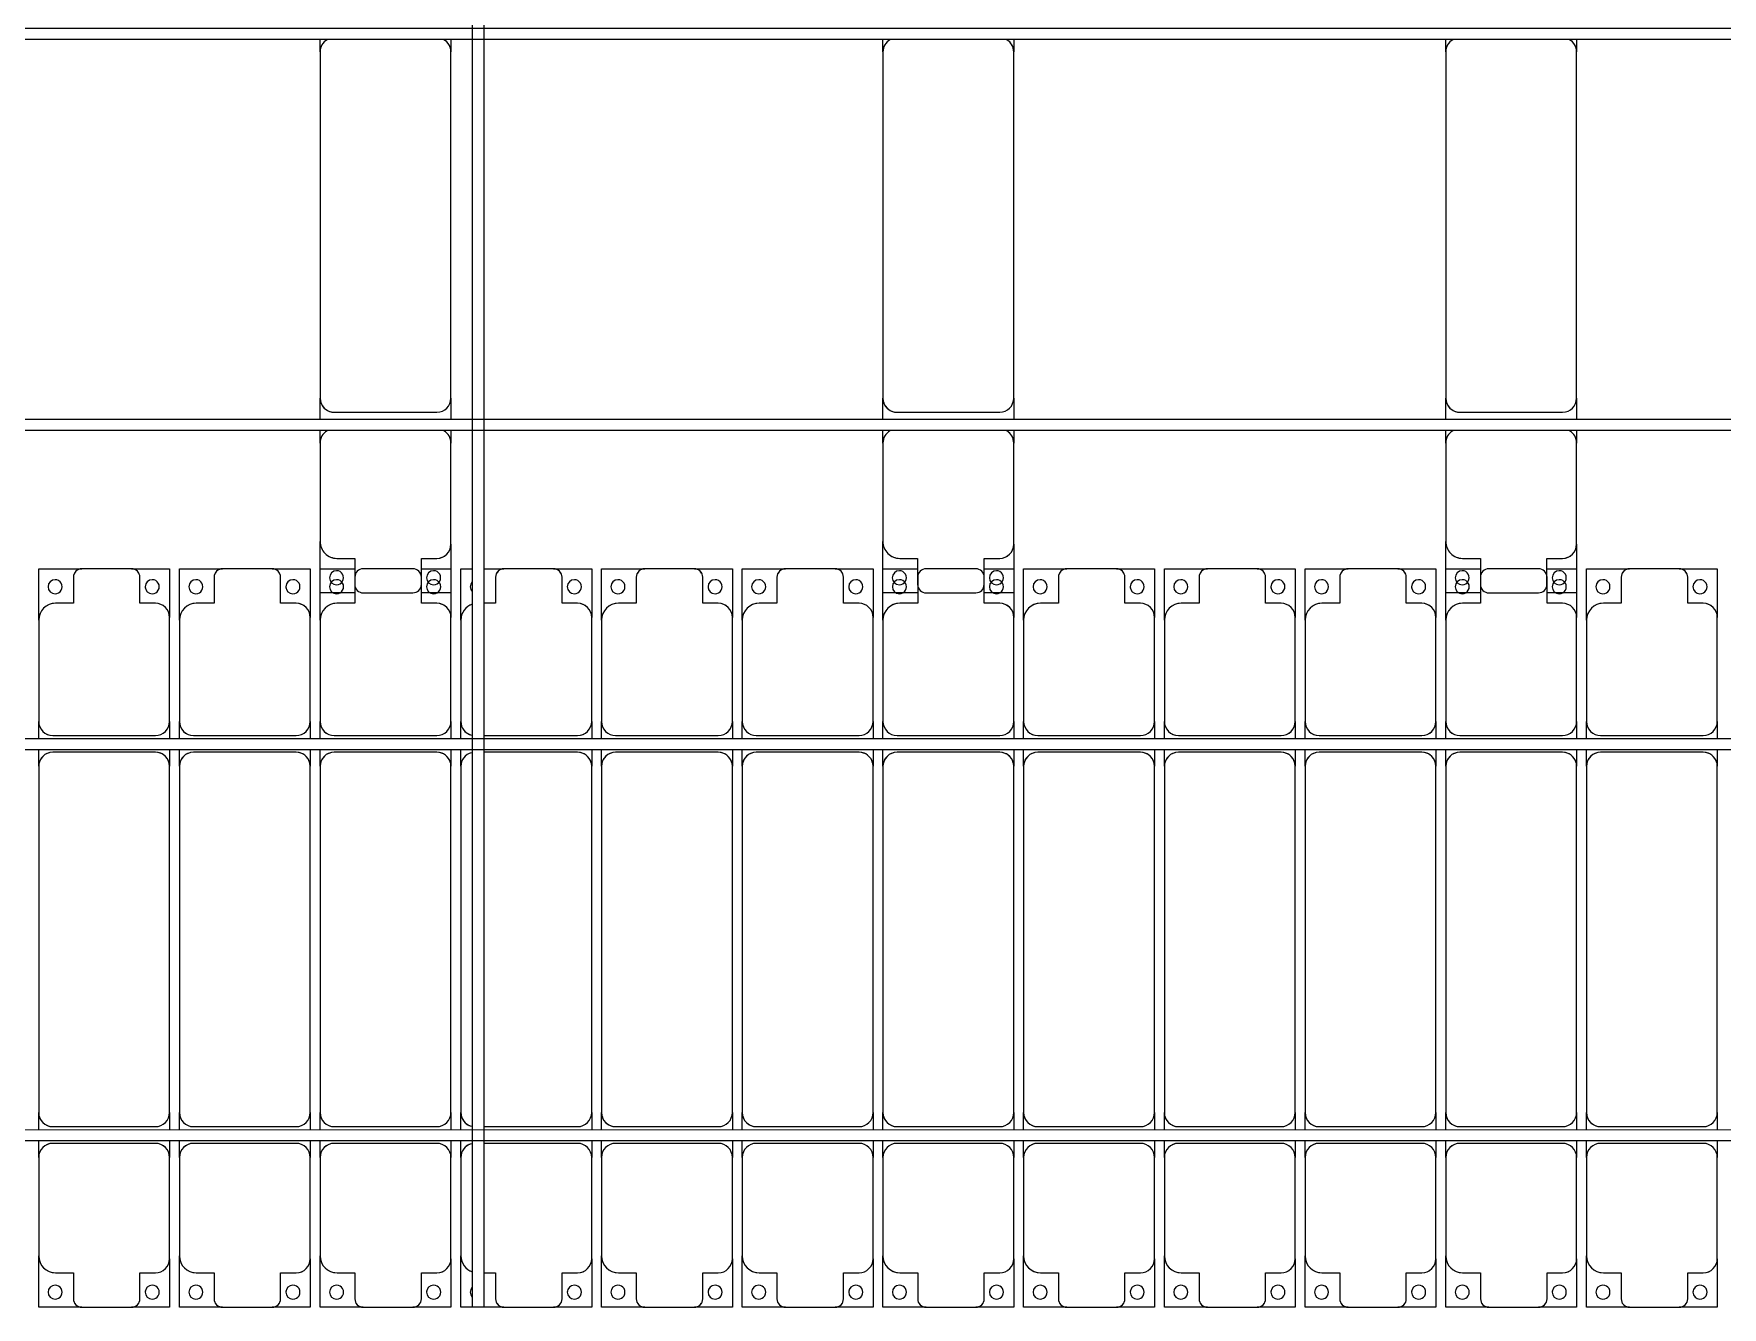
# Model space of a CAD drawing. Header units: millimetres. Extents: x -178706 to 107777, y -87310 to 933.
# Drawn here: x -138141 to -132141, y -79787 to -75261 of the extents above; entities that cross this region are included whole.
import ezdxf

# ---------------------------------------------------------------- set-up
doc = ezdxf.new("R2010")
doc.units = ezdxf.units.MM
doc.layers.add('A-GENM', color=13, linetype='Continuous', lineweight=9)
doc.layers.add('S-BEAM', color=12, linetype='Continuous', lineweight=9)

# ---------------------------------------------------------------- blocks, each defined once
blk = doc.blocks.new('Dải phao đi lại kèm đỡ invester - DẢI PHAO ĐI LẠI-19658-BỐ TRÍ KHUNG KẾT CẤU BÈ PIN 04')
at = {"layer": 'A-GENM', "color": 7}
for p, q in [((32758.4, 1312.2), (32911.8, 1312.2)), ((32758.4, 1129.7), (32758.4, 1312.2)), ((32881.8, 1282.2), (32881.8, 1189.7)), ((33088.2, 1312.2), (32911.8, 1312.2)), ((33088.2, 1312.2), (33223.4, 1312.2)), ((33118.2, 1189.7), (33118.2, 1282.2)), ((33223.4, 1312.2), (33223.4, 1139.7)), ((33258.4, 1312.2), (33411.8, 1312.2)), ((33258.4, 1129.7), (33258.4, 1312.2)), ((33381.8, 1282.2), (33381.8, 1189.7)), ((33588.2, 1312.2), (33411.8, 1312.2)), ((33588.2, 1312.2), (33723.4, 1312.2)), ((33618.2, 1189.7), (33618.2, 1282.2)), ((33723.4, 1312.2), (33723.4, 1139.7)), ((33758.4, 1312.2), (33881.8, 1312.2)), ((33758.4, 1129.7), (33758.4, 1312.2)), ((33881.8, 1282.2), (33881.8, 1189.7)), ((34088.2, 1312.2), (33911.8, 1312.2)), ((34118.2, 1312.2), (34223.4, 1312.2)), ((34118.2, 1189.7), (34118.2, 1282.2)), ((34223.4, 1312.2), (34223.4, 1139.7)), ((34258.4, 1312.2), (34300, 1312.2)), ((34258.4, 1129.7), (34258.4, 1312.2)), ((34340, 1312.2), (34411.8, 1312.2)), ((34381.8, 1282.2), (34381.8, 1189.7)), ((34588.2, 1312.2), (34411.8, 1312.2)), ((34588.2, 1312.2), (34723.4, 1312.2)), ((34618.2, 1189.7), (34618.2, 1282.2)), ((34723.4, 1312.2), (34723.4, 1139.7)), ((34758.4, 1312.2), (34911.8, 1312.2)), ((34758.4, 1129.7), (34758.4, 1312.2)), ((34881.8, 1282.2), (34881.8, 1189.7)), ((35088.2, 1312.2), (34911.8, 1312.2)), ((35088.2, 1312.2), (35223.4, 1312.2)), ((35118.2, 1189.7), (35118.2, 1282.2)), ((35223.4, 1312.2), (35223.4, 1139.7)), ((35258.4, 1312.2), (35411.8, 1312.2)), ((35258.4, 1129.7), (35258.4, 1312.2)), ((35381.8, 1282.2), (35381.8, 1189.7)), ((35588.2, 1312.2), (35411.8, 1312.2)), ((35588.2, 1312.2), (35723.4, 1312.2)), ((35618.2, 1189.7), (35618.2, 1282.2)), ((35723.4, 1312.2), (35723.4, 1139.7)), ((35758.4, 1312.2), (35881.8, 1312.2)), ((35758.4, 1129.7), (35758.4, 1312.2)), ((35881.8, 1282.2), (35881.8, 1189.7)), ((36088.2, 1312.2), (35911.8, 1312.2)), ((36118.2, 1312.2), (36223.4, 1312.2)), ((36118.2, 1189.7), (36118.2, 1282.2)), ((36223.4, 1312.2), (36223.4, 1139.7)), ((36258.4, 1312.2), (36411.8, 1312.2)), ((36258.4, 1129.7), (36258.4, 1312.2)), ((36381.8, 1282.2), (36381.8, 1189.7)), ((36588.2, 1312.2), (36411.8, 1312.2)), ((36588.2, 1312.2), (36723.4, 1312.2)), ((36618.2, 1189.7), (36618.2, 1282.2)), ((36723.4, 1312.2), (36723.4, 1139.7)), ((36758.4, 1312.2), (36911.8, 1312.2)), ((36758.4, 1129.7), (36758.4, 1312.2)), ((36881.8, 1282.2), (36881.8, 1189.7)), ((37088.2, 1312.2), (36911.8, 1312.2)), ((37088.2, 1312.2), (37223.4, 1312.2)), ((37118.2, 1189.7), (37118.2, 1282.2)), ((37223.4, 1312.2), (37223.4, 1139.7)), ((37258.4, 1312.2), (37411.8, 1312.2)), ((37258.4, 1129.7), (37258.4, 1312.2)), ((37381.8, 1282.2), (37381.8, 1189.7)), ((37588.2, 1312.2), (37411.8, 1312.2)), ((37588.2, 1312.2), (37723.4, 1312.2)), ((37618.2, 1189.7), (37618.2, 1282.2)), ((37723.4, 1312.2), (37723.4, 1139.7)), ((37758.4, 1312.2), (37881.8, 1312.2)), ((37758.4, 1129.7), (37758.4, 1312.2)), ((37881.8, 1282.2), (37881.8, 1189.7)), ((38088.2, 1312.2), (37911.8, 1312.2)), ((38118.2, 1312.2), (38223.4, 1312.2)), ((38118.2, 1189.7), (38118.2, 1282.2)), ((38223.4, 1312.2), (38223.4, 1139.7)), ((38258.4, 1312.2), (38411.8, 1312.2)), ((38258.4, 1129.7), (38258.4, 1312.2)), ((38381.8, 1282.2), (38381.8, 1189.7)), ((38588.2, 1312.2), (38411.8, 1312.2)), ((38588.2, 1312.2), (38723.4, 1312.2)), ((38618.2, 1189.7), (38618.2, 1282.2)), ((38723.4, 1312.2), (38723.4, 1139.7)), ((32881.8, 1189.7), (32818.4, 1189.7)), ((33173.4, 1189.7), (33118.2, 1189.7)), ((33381.8, 1189.7), (33318.4, 1189.7)), ((33673.4, 1189.7), (33618.2, 1189.7)), ((33881.8, 1189.7), (33818.4, 1189.7)), ((34173.4, 1189.7), (34118.2, 1189.7)), ((34381.8, 1189.7), (34340, 1189.7)), ((34673.4, 1189.7), (34618.2, 1189.7)), ((34881.8, 1189.7), (34818.4, 1189.7)), ((35173.4, 1189.7), (35118.2, 1189.7)), ((35381.8, 1189.7), (35318.4, 1189.7)), ((35673.4, 1189.7), (35618.2, 1189.7)), ((35881.8, 1189.7), (35818.4, 1189.7)), ((36173.4, 1189.7), (36118.2, 1189.7)), ((36381.8, 1189.7), (36318.4, 1189.7)), ((36673.4, 1189.7), (36618.2, 1189.7)), ((36881.8, 1189.7), (36818.4, 1189.7)), ((37173.4, 1189.7), (37118.2, 1189.7)), ((37381.8, 1189.7), (37318.4, 1189.7)), ((37673.4, 1189.7), (37618.2, 1189.7)), ((37881.8, 1189.7), (37818.4, 1189.7)), ((38173.4, 1189.7), (38118.2, 1189.7)), ((38381.8, 1189.7), (38318.4, 1189.7)), ((38673.4, 1189.7), (38618.2, 1189.7)), ((32758.4, 1129.7), (32758.4, 769.7)), ((33223.4, 769.7), (33223.4, 1139.7)), ((33258.4, 1129.7), (33258.4, 769.7)), ((33723.4, 769.7), (33723.4, 1139.7)), ((33758.4, 1129.7), (33758.4, 769.7)), ((34223.4, 769.7), (34223.4, 1139.7)), ((34258.4, 1129.7), (34258.4, 769.7)), ((34723.4, 769.7), (34723.4, 1139.7)), ((34758.4, 1129.7), (34758.4, 769.7)), ((35223.4, 769.7), (35223.4, 1139.7)), ((35258.4, 1129.7), (35258.4, 769.7)), ((35723.4, 769.7), (35723.4, 1139.7)), ((35758.4, 1129.7), (35758.4, 769.7)), ((36223.4, 769.7), (36223.4, 1139.7)), ((36258.4, 1129.7), (36258.4, 769.7)), ((36723.4, 769.7), (36723.4, 1139.7)), ((36758.4, 1129.7), (36758.4, 769.7)), ((37223.4, 769.7), (37223.4, 1139.7)), ((37258.4, 1129.7), (37258.4, 769.7)), ((37723.4, 769.7), (37723.4, 1139.7)), ((37758.4, 1129.7), (37758.4, 769.7)), ((38223.4, 769.7), (38223.4, 1139.7)), ((38258.4, 1129.7), (38258.4, 769.7)), ((38723.4, 769.7), (38723.4, 1139.7)), ((32758.4, 708.9), (32758.4, 769.7)), ((33223.4, 769.7), (33223.4, 708.9)), ((33258.4, 708.9), (33258.4, 769.7)), ((33723.4, 769.7), (33723.4, 708.9)), ((33758.4, 708.9), (33758.4, 769.7)), ((34223.4, 769.7), (34223.4, 708.9)), ((34258.4, 708.9), (34258.4, 769.7)), ((34723.4, 769.7), (34723.4, 708.9)), ((34758.4, 708.9), (34758.4, 769.7)), ((35223.4, 769.7), (35223.4, 708.9)), ((35258.4, 708.9), (35258.4, 769.7)), ((35723.4, 769.7), (35723.4, 708.9)), ((35758.4, 708.9), (35758.4, 769.7)), ((36223.4, 769.7), (36223.4, 708.9)), ((36258.4, 708.9), (36258.4, 769.7)), ((36723.4, 769.7), (36723.4, 708.9)), ((36758.4, 708.9), (36758.4, 769.7)), ((37223.4, 769.7), (37223.4, 708.9)), ((37258.4, 708.9), (37258.4, 769.7)), ((37723.4, 769.7), (37723.4, 708.9)), ((37758.4, 708.9), (37758.4, 769.7)), ((38223.4, 769.7), (38223.4, 708.9)), ((38258.4, 708.9), (38258.4, 769.7)), ((38723.4, 769.7), (38723.4, 708.9)), ((32758.4, 610.3), (32758.4, 668.9)), ((32808.4, 719.7), (33173.4, 719.7)), ((33173.4, 660.3), (32808.4, 660.3)), ((33223.4, 668.9), (33223.4, 610.3)), ((33258.4, 610.3), (33258.4, 668.9)), ((33308.4, 719.7), (33673.4, 719.7)), ((33673.4, 660.3), (33308.4, 660.3)), ((33723.4, 668.9), (33723.4, 610.3)), ((33758.4, 610.3), (33758.4, 668.9)), ((33808.4, 719.7), (34173.4, 719.7)), ((34173.4, 660.3), (33808.4, 660.3)), ((34223.4, 668.9), (34223.4, 610.3)), ((34258.4, 610.3), (34258.4, 668.9)), ((34340, 719.7), (34673.4, 719.7)), ((34673.4, 660.3), (34340, 660.3)), ((34723.4, 668.9), (34723.4, 610.3)), ((34758.4, 610.3), (34758.4, 668.9)), ((34808.4, 719.7), (35173.4, 719.7)), ((35173.4, 660.3), (34808.4, 660.3)), ((35223.4, 668.9), (35223.4, 610.3)), ((35258.4, 610.3), (35258.4, 668.9)), ((35308.4, 719.7), (35673.4, 719.7)), ((35673.4, 660.3), (35308.4, 660.3)), ((35723.4, 668.9), (35723.4, 610.3)), ((35758.4, 610.3), (35758.4, 668.9)), ((35808.4, 719.7), (36173.4, 719.7)), ((36173.4, 660.3), (35808.4, 660.3)), ((36223.4, 668.9), (36223.4, 610.3)), ((36258.4, 610.3), (36258.4, 668.9)), ((36308.4, 719.7), (36673.4, 719.7)), ((36673.4, 660.3), (36308.4, 660.3)), ((36723.4, 668.9), (36723.4, 610.3)), ((36758.4, 610.3), (36758.4, 668.9)), ((36808.4, 719.7), (37173.4, 719.7)), ((37173.4, 660.3), (36808.4, 660.3)), ((37223.4, 668.9), (37223.4, 610.3)), ((37258.4, 610.3), (37258.4, 668.9)), ((37308.4, 719.7), (37673.4, 719.7)), ((37673.4, 660.3), (37308.4, 660.3)), ((37723.4, 668.9), (37723.4, 610.3)), ((37758.4, 610.3), (37758.4, 668.9)), ((37808.4, 719.7), (38173.4, 719.7)), ((38173.4, 660.3), (37808.4, 660.3)), ((38223.4, 668.9), (38223.4, 610.3)), ((38258.4, 610.3), (38258.4, 668.9)), ((38308.4, 719.7), (38673.4, 719.7)), ((38673.4, 660.3), (38308.4, 660.3)), ((38723.4, 668.9), (38723.4, 610.3)), ((32758.4, 610.3), (32758.4, -620.3)), ((33223.4, -620.3), (33223.4, 610.3)), ((33258.4, 610.3), (33258.4, -620.3)), ((33723.4, -620.3), (33723.4, 610.3)), ((33758.4, 610.3), (33758.4, -620.3)), ((34223.4, -620.3), (34223.4, 610.3)), ((34258.4, 610.3), (34258.4, -620.3)), ((34723.4, -620.3), (34723.4, 610.3)), ((34758.4, 610.3), (34758.4, -620.3)), ((35223.4, -620.3), (35223.4, 610.3)), ((35258.4, 610.3), (35258.4, -620.3)), ((35723.4, -620.3), (35723.4, 610.3)), ((35758.4, 610.3), (35758.4, -620.3)), ((36223.4, -620.3), (36223.4, 610.3)), ((36258.4, 610.3), (36258.4, -620.3)), ((36723.4, -620.3), (36723.4, 610.3)), ((36758.4, 610.3), (36758.4, -620.3)), ((37223.4, -620.3), (37223.4, 610.3)), ((37258.4, 610.3), (37258.4, -620.3)), ((37723.4, -620.3), (37723.4, 610.3)), ((37758.4, 610.3), (37758.4, -620.3)), ((38223.4, -620.3), (38223.4, 610.3)), ((38258.4, 610.3), (38258.4, -620.3)), ((38723.4, -620.3), (38723.4, 610.3)), ((32758.4, -681.1), (32758.4, -620.3)), ((33223.4, -620.3), (33223.4, -681.1)), ((33258.4, -681.1), (33258.4, -620.3)), ((33723.4, -620.3), (33723.4, -681.1)), ((33758.4, -681.1), (33758.4, -620.3)), ((34223.4, -620.3), (34223.4, -681.1)), ((34258.4, -681.1), (34258.4, -620.3)), ((34723.4, -620.3), (34723.4, -681.1)), ((34758.4, -681.1), (34758.4, -620.3)), ((35223.4, -620.3), (35223.4, -681.1)), ((35258.4, -681.1), (35258.4, -620.3)), ((35723.4, -620.3), (35723.4, -681.1)), ((35758.4, -681.1), (35758.4, -620.3)), ((36223.4, -620.3), (36223.4, -681.1)), ((36258.4, -681.1), (36258.4, -620.3)), ((36723.4, -620.3), (36723.4, -681.1)), ((36758.4, -681.1), (36758.4, -620.3)), ((37223.4, -620.3), (37223.4, -681.1)), ((37258.4, -681.1), (37258.4, -620.3)), ((37723.4, -620.3), (37723.4, -681.1)), ((37758.4, -681.1), (37758.4, -620.3)), ((38223.4, -620.3), (38223.4, -681.1)), ((38258.4, -681.1), (38258.4, -620.3)), ((38723.4, -620.3), (38723.4, -681.1)), ((32808.4, -670.3), (33173.4, -670.3)), ((33308.4, -670.3), (33673.4, -670.3)), ((33808.4, -670.3), (34173.4, -670.3)), ((34340, -670.3), (34673.4, -670.3)), ((34808.4, -670.3), (35173.4, -670.3)), ((35308.4, -670.3), (35673.4, -670.3)), ((35808.4, -670.3), (36173.4, -670.3)), ((36308.4, -670.3), (36673.4, -670.3)), ((36808.4, -670.3), (37173.4, -670.3)), ((37308.4, -670.3), (37673.4, -670.3)), ((37808.4, -670.3), (38173.4, -670.3)), ((38308.4, -670.3), (38673.4, -670.3)), ((32758.4, -779.7), (32758.4, -721.1)), ((32758.4, -779.7), (32758.4, -1129.7)), ((33173.4, -729.7), (32808.4, -729.7)), ((33223.4, -721.1), (33223.4, -779.7)), ((33223.4, -1139.7), (33223.4, -779.7)), ((33258.4, -779.7), (33258.4, -721.1)), ((33258.4, -779.7), (33258.4, -1129.7)), ((33673.4, -729.7), (33308.4, -729.7)), ((33723.4, -721.1), (33723.4, -779.7)), ((33723.4, -1139.7), (33723.4, -779.7)), ((33758.4, -779.7), (33758.4, -721.1)), ((33758.4, -779.7), (33758.4, -1129.7)), ((34173.4, -729.7), (33808.4, -729.7)), ((34223.4, -721.1), (34223.4, -779.7)), ((34223.4, -1139.7), (34223.4, -779.7)), ((34258.4, -779.7), (34258.4, -721.1)), ((34258.4, -779.7), (34258.4, -1129.7)), ((34673.4, -729.7), (34340, -729.7)), ((34723.4, -721.1), (34723.4, -779.7)), ((34723.4, -1139.7), (34723.4, -779.7)), ((34758.4, -779.7), (34758.4, -721.1)), ((34758.4, -779.7), (34758.4, -1129.7)), ((35173.4, -729.7), (34808.4, -729.7)), ((35223.4, -721.1), (35223.4, -779.7)), ((35223.4, -1139.7), (35223.4, -779.7)), ((35258.4, -779.7), (35258.4, -721.1)), ((35258.4, -779.7), (35258.4, -1129.7)), ((35673.4, -729.7), (35308.4, -729.7)), ((35723.4, -721.1), (35723.4, -779.7)), ((35723.4, -1139.7), (35723.4, -779.7)), ((35758.4, -779.7), (35758.4, -721.1)), ((35758.4, -779.7), (35758.4, -1129.7)), ((36173.4, -729.7), (35808.4, -729.7)), ((36223.4, -721.1), (36223.4, -779.7)), ((36223.4, -1139.7), (36223.4, -779.7)), ((36258.4, -779.7), (36258.4, -721.1)), ((36258.4, -779.7), (36258.4, -1129.7)), ((36673.4, -729.7), (36308.4, -729.7)), ((36723.4, -721.1), (36723.4, -779.7)), ((36723.4, -1139.7), (36723.4, -779.7)), ((36758.4, -779.7), (36758.4, -721.1)), ((36758.4, -779.7), (36758.4, -1129.7)), ((37173.4, -729.7), (36808.4, -729.7)), ((37223.4, -721.1), (37223.4, -779.7)), ((37223.4, -1139.7), (37223.4, -779.7)), ((37258.4, -779.7), (37258.4, -721.1)), ((37258.4, -779.7), (37258.4, -1129.7)), ((37673.4, -729.7), (37308.4, -729.7)), ((37723.4, -721.1), (37723.4, -779.7)), ((37723.4, -1139.7), (37723.4, -779.7)), ((37758.4, -779.7), (37758.4, -721.1)), ((37758.4, -779.7), (37758.4, -1129.7)), ((38173.4, -729.7), (37808.4, -729.7)), ((38223.4, -721.1), (38223.4, -779.7)), ((38223.4, -1139.7), (38223.4, -779.7)), ((38258.4, -779.7), (38258.4, -721.1)), ((38258.4, -779.7), (38258.4, -1129.7)), ((38673.4, -729.7), (38308.4, -729.7)), ((38723.4, -721.1), (38723.4, -779.7)), ((38723.4, -1139.7), (38723.4, -779.7)), ((32758.4, -1312.2), (32758.4, -1129.7)), ((33223.4, -1139.7), (33223.4, -1312.2)), ((33258.4, -1312.2), (33258.4, -1129.7)), ((33723.4, -1139.7), (33723.4, -1312.2)), ((33758.4, -1312.2), (33758.4, -1129.7)), ((34223.4, -1139.7), (34223.4, -1312.2)), ((34258.4, -1312.2), (34258.4, -1129.7)), ((34723.4, -1139.7), (34723.4, -1312.2)), ((34758.4, -1312.2), (34758.4, -1129.7)), ((35223.4, -1139.7), (35223.4, -1312.2)), ((35258.4, -1312.2), (35258.4, -1129.7)), ((35723.4, -1139.7), (35723.4, -1312.2)), ((35758.4, -1312.2), (35758.4, -1129.7)), ((36223.4, -1139.7), (36223.4, -1312.2)), ((36258.4, -1312.2), (36258.4, -1129.7)), ((36723.4, -1139.7), (36723.4, -1312.2)), ((36758.4, -1312.2), (36758.4, -1129.7)), ((37223.4, -1139.7), (37223.4, -1312.2)), ((37258.4, -1312.2), (37258.4, -1129.7)), ((37723.4, -1139.7), (37723.4, -1312.2)), ((37758.4, -1312.2), (37758.4, -1129.7)), ((38223.4, -1139.7), (38223.4, -1312.2)), ((38258.4, -1312.2), (38258.4, -1129.7)), ((38723.4, -1139.7), (38723.4, -1312.2)), ((32818.4, -1189.7), (32881.8, -1189.7)), ((32881.8, -1189.7), (32881.8, -1282.2)), ((33118.2, -1282.2), (33118.2, -1189.7)), ((33118.2, -1189.7), (33173.4, -1189.7)), ((33318.4, -1189.7), (33381.8, -1189.7)), ((33381.8, -1189.7), (33381.8, -1282.2)), ((33618.2, -1282.2), (33618.2, -1189.7)), ((33618.2, -1189.7), (33673.4, -1189.7)), ((33818.4, -1189.7), (33881.8, -1189.7)), ((33881.8, -1189.7), (33881.8, -1282.2)), ((34118.2, -1282.2), (34118.2, -1189.7)), ((34118.2, -1189.7), (34173.4, -1189.7)), ((34340, -1189.7), (34381.8, -1189.7)), ((34381.8, -1189.7), (34381.8, -1282.2)), ((34618.2, -1282.2), (34618.2, -1189.7)), ((34618.2, -1189.7), (34673.4, -1189.7)), ((34818.4, -1189.7), (34881.8, -1189.7)), ((34881.8, -1189.7), (34881.8, -1282.2)), ((35118.2, -1282.2), (35118.2, -1189.7)), ((35118.2, -1189.7), (35173.4, -1189.7)), ((35318.4, -1189.7), (35381.8, -1189.7)), ((35381.8, -1189.7), (35381.8, -1282.2)), ((35618.2, -1282.2), (35618.2, -1189.7)), ((35618.2, -1189.7), (35673.4, -1189.7)), ((35818.4, -1189.7), (35881.8, -1189.7)), ((35881.8, -1189.7), (35881.8, -1282.2)), ((36118.2, -1282.2), (36118.2, -1189.7)), ((36118.2, -1189.7), (36173.4, -1189.7)), ((36318.4, -1189.7), (36381.8, -1189.7)), ((36381.8, -1189.7), (36381.8, -1282.2)), ((36618.2, -1282.2), (36618.2, -1189.7)), ((36618.2, -1189.7), (36673.4, -1189.7)), ((36818.4, -1189.7), (36881.8, -1189.7)), ((36881.8, -1189.7), (36881.8, -1282.2)), ((37118.2, -1282.2), (37118.2, -1189.7)), ((37118.2, -1189.7), (37173.4, -1189.7)), ((37318.4, -1189.7), (37381.8, -1189.7)), ((37381.8, -1189.7), (37381.8, -1282.2)), ((37618.2, -1282.2), (37618.2, -1189.7)), ((37618.2, -1189.7), (37673.4, -1189.7)), ((37818.4, -1189.7), (37881.8, -1189.7)), ((37881.8, -1189.7), (37881.8, -1282.2)), ((38118.2, -1282.2), (38118.2, -1189.7)), ((38118.2, -1189.7), (38173.4, -1189.7)), ((38318.4, -1189.7), (38381.8, -1189.7)), ((38381.8, -1189.7), (38381.8, -1282.2)), ((38618.2, -1282.2), (38618.2, -1189.7)), ((38618.2, -1189.7), (38673.4, -1189.7)), ((32911.8, -1312.2), (32758.4, -1312.2)), ((32911.8, -1312.2), (33088.2, -1312.2)), ((33223.4, -1312.2), (33088.2, -1312.2)), ((33411.8, -1312.2), (33258.4, -1312.2)), ((33411.8, -1312.2), (33588.2, -1312.2)), ((33723.4, -1312.2), (33588.2, -1312.2)), ((33911.8, -1312.2), (33758.4, -1312.2)), ((33911.8, -1312.2), (34088.2, -1312.2)), ((34223.4, -1312.2), (34088.2, -1312.2)), ((34300, -1312.2), (34258.4, -1312.2)), ((34411.8, -1312.2), (34340, -1312.2)), ((34411.8, -1312.2), (34588.2, -1312.2)), ((34723.4, -1312.2), (34588.2, -1312.2)), ((34911.8, -1312.2), (34758.4, -1312.2)), ((34911.8, -1312.2), (35088.2, -1312.2)), ((35223.4, -1312.2), (35088.2, -1312.2)), ((35411.8, -1312.2), (35258.4, -1312.2)), ((35411.8, -1312.2), (35588.2, -1312.2)), ((35723.4, -1312.2), (35588.2, -1312.2)), ((35911.8, -1312.2), (35758.4, -1312.2)), ((35911.8, -1312.2), (36088.2, -1312.2)), ((36223.4, -1312.2), (36088.2, -1312.2)), ((36411.8, -1312.2), (36258.4, -1312.2)), ((36411.8, -1312.2), (36588.2, -1312.2)), ((36723.4, -1312.2), (36588.2, -1312.2)), ((36911.8, -1312.2), (36758.4, -1312.2)), ((36911.8, -1312.2), (37088.2, -1312.2)), ((37223.4, -1312.2), (37088.2, -1312.2)), ((37411.8, -1312.2), (37258.4, -1312.2)), ((37411.8, -1312.2), (37588.2, -1312.2)), ((37723.4, -1312.2), (37588.2, -1312.2)), ((37911.8, -1312.2), (37758.4, -1312.2)), ((37911.8, -1312.2), (38088.2, -1312.2)), ((38223.4, -1312.2), (38088.2, -1312.2)), ((38411.8, -1312.2), (38258.4, -1312.2)), ((38411.8, -1312.2), (38588.2, -1312.2)), ((38723.4, -1312.2), (38588.2, -1312.2))]:
    blk.add_line(p, q, dxfattribs=at)
for centre, radius, start, end in [((32816.8, 1248.6), 25, 90, 270), ((32816.8, 1248.6), 25, 270, 90), ((32911.8, 1282.2), 30, 90, 180), ((32911.8, 1282.2), 30, 90, 150), ((33088.2, 1282.2), 30, 360, 90), ((33088.2, 1282.2), 30, 30, 90), ((33161.8, 1248.6), 25, 90, 270), ((33161.8, 1248.6), 25, 270, 90), ((33316.8, 1248.6), 25, 90, 270), ((33316.8, 1248.6), 25, 270, 90), ((33411.8, 1282.2), 30, 90, 180), ((33411.8, 1282.2), 30, 90, 150), ((33588.2, 1282.2), 30, 0, 90), ((33588.2, 1282.2), 30, 30, 90), ((33661.8, 1248.6), 25, 90, 270), ((33661.8, 1248.6), 25, 270, 90), ((33816.8, 1248.6), 25, 90, 270), ((33816.8, 1248.6), 25, 270, 90), ((33911.8, 1282.2), 30, 90, 180), ((34088.2, 1282.2), 30, 360, 90), ((34161.8, 1248.6), 25, 90, 270), ((34161.8, 1248.6), 25, 270, 90), ((34316.8, 1248.6), 25, 135, 225), ((34411.8, 1282.2), 30, 90, 180), ((34411.8, 1282.2), 30, 90, 150), ((34588.2, 1282.2), 30, 360, 90), ((34588.2, 1282.2), 30, 30, 90), ((34661.8, 1248.6), 25, 90, 270), ((34661.8, 1248.6), 25, 270, 90), ((34816.8, 1248.6), 25, 90, 270), ((34816.8, 1248.6), 25, 270, 90), ((34911.8, 1282.2), 30, 90, 180), ((34911.8, 1282.2), 30, 90, 150), ((35088.2, 1282.2), 30, 360, 90), ((35088.2, 1282.2), 30, 30, 90), ((35161.8, 1248.6), 25, 90, 270), ((35161.8, 1248.6), 25, 270, 90), ((35316.8, 1248.6), 25, 90, 270), ((35316.8, 1248.6), 25, 270, 90), ((35411.8, 1282.2), 30, 90, 180), ((35411.8, 1282.2), 30, 90, 150), ((35588.2, 1282.2), 30, 0, 90), ((35588.2, 1282.2), 30, 30, 90), ((35661.8, 1248.6), 25, 90, 270), ((35661.8, 1248.6), 25, 270, 90), ((35816.8, 1248.6), 25, 90, 270), ((35816.8, 1248.6), 25, 270, 90), ((35911.8, 1282.2), 30, 90, 180), ((36088.2, 1282.2), 30, 360, 90), ((36161.8, 1248.6), 25, 90, 270), ((36161.8, 1248.6), 25, 270, 90), ((36316.8, 1248.6), 25, 90, 270), ((36316.8, 1248.6), 25, 270, 90), ((36411.8, 1282.2), 30, 90, 180), ((36411.8, 1282.2), 30, 90, 150), ((36588.2, 1282.2), 30, 360, 90), ((36588.2, 1282.2), 30, 30, 90), ((36661.8, 1248.6), 25, 90, 270), ((36661.8, 1248.6), 25, 270, 90), ((36816.8, 1248.6), 25, 90, 270), ((36816.8, 1248.6), 25, 270, 90), ((36911.8, 1282.2), 30, 90, 180), ((36911.8, 1282.2), 30, 90, 150), ((37088.2, 1282.2), 30, 360, 90), ((37088.2, 1282.2), 30, 30, 90), ((37161.8, 1248.6), 25, 90, 270), ((37161.8, 1248.6), 25, 270, 90), ((37316.8, 1248.6), 25, 90, 270), ((37316.8, 1248.6), 25, 270, 90), ((37411.8, 1282.2), 30, 90, 180), ((37411.8, 1282.2), 30, 90, 150), ((37588.2, 1282.2), 30, 360, 90), ((37588.2, 1282.2), 30, 30, 90), ((37661.8, 1248.6), 25, 90, 270), ((37661.8, 1248.6), 25, 270, 90), ((37816.8, 1248.6), 25, 90, 270), ((37816.8, 1248.6), 25, 270, 90), ((37911.8, 1282.2), 30, 90, 180), ((38088.2, 1282.2), 30, 360, 90), ((38161.8, 1248.6), 25, 90, 270), ((38161.8, 1248.6), 25, 270, 90), ((38316.8, 1248.6), 25, 90, 270), ((38316.8, 1248.6), 25, 270, 90), ((38411.8, 1282.2), 30, 90, 180), ((38411.8, 1282.2), 30, 90, 150), ((38588.2, 1282.2), 30, 360, 90), ((38588.2, 1282.2), 30, 30, 90), ((38661.8, 1248.6), 25, 90, 270), ((38661.8, 1248.6), 25, 270, 90), ((33161.8, 1248.6), 25, 180, 195), ((33661.8, 1248.6), 25, 180, 195), ((34316.8, 1248.6), 25, 345, 15), ((34661.8, 1248.6), 25, 180, 195), ((35161.8, 1248.6), 25, 180, 195), ((35661.8, 1248.6), 25, 180, 195), ((36661.8, 1248.6), 25, 180, 195), ((37161.8, 1248.6), 25, 180, 195), ((37661.8, 1248.6), 25, 180, 195), ((38661.8, 1248.6), 25, 180, 195), ((32818.4, 1129.7), 60, 90, 180), ((32818.4, 1129.7), 60, 90, 120), ((33173.4, 1139.7), 50, 360, 90), ((33173.4, 1139.7), 50, 45, 90), ((33318.4, 1129.7), 60, 90, 180), ((33318.4, 1129.7), 60, 90, 120), ((33673.4, 1139.7), 50, 0, 90), ((33673.4, 1139.7), 50, 45, 90), ((33818.4, 1129.7), 60, 90, 180), ((33818.4, 1129.7), 60, 90, 120), ((34173.4, 1139.7), 50, 0, 90), ((34173.4, 1139.7), 50, 45, 90), ((34318.4, 1129.7), 60, 107.99672, 180), ((34318.4, 1129.7), 60, 107.99672, 120), ((34673.4, 1139.7), 50, 0, 90), ((34673.4, 1139.7), 50, 45, 90), ((34818.4, 1129.7), 60, 90, 180), ((34818.4, 1129.7), 60, 90, 120), ((35173.4, 1139.7), 50, 0, 90), ((35173.4, 1139.7), 50, 45, 90), ((35318.4, 1129.7), 60, 90, 180), ((35318.4, 1129.7), 60, 90, 120), ((35673.4, 1139.7), 50, 360, 90), ((35673.4, 1139.7), 50, 45, 90), ((35818.4, 1129.7), 60, 90, 180), ((35818.4, 1129.7), 60, 90, 120), ((36173.4, 1139.7), 50, 0, 90), ((36173.4, 1139.7), 50, 45, 90), ((36318.4, 1129.7), 60, 90, 180), ((36318.4, 1129.7), 60, 90, 120), ((36673.4, 1139.7), 50, 360, 90), ((36673.4, 1139.7), 50, 45, 90), ((36818.4, 1129.7), 60, 90, 180), ((36818.4, 1129.7), 60, 90, 120), ((37173.4, 1139.7), 50, 360, 90), ((37173.4, 1139.7), 50, 45, 90), ((37318.4, 1129.7), 60, 90, 180), ((37318.4, 1129.7), 60, 90, 120), ((37673.4, 1139.7), 50, 0, 90), ((37673.4, 1139.7), 50, 45, 90), ((37818.4, 1129.7), 60, 90, 180), ((37818.4, 1129.7), 60, 90, 120), ((38173.4, 1139.7), 50, 360, 90), ((38173.4, 1139.7), 50, 45, 90), ((38318.4, 1129.7), 60, 90, 180), ((38318.4, 1129.7), 60, 90, 120), ((38673.4, 1139.7), 50, 0, 90), ((38673.4, 1139.7), 50, 45, 90), ((32808.4, 769.7), 50, 180, 270), ((32808.4, 769.7), 50, 225, 270), ((33173.4, 769.7), 50, 270, 0), ((33173.4, 769.7), 50, 270, 315), ((33308.4, 769.7), 50, 180, 270), ((33308.4, 769.7), 50, 225, 270), ((33673.4, 769.7), 50, 270, 0), ((33673.4, 769.7), 50, 270, 315), ((33808.4, 769.7), 50, 180, 270), ((33808.4, 769.7), 50, 225, 270), ((34173.4, 769.7), 50, 270, 0), ((34173.4, 769.7), 50, 270, 315), ((34308.4, 769.7), 50, 180, 255), ((34308.4, 769.7), 50, 225, 255), ((34673.4, 769.7), 50, 270, 360), ((34673.4, 769.7), 50, 270, 315), ((34808.4, 769.7), 50, 180, 270), ((34808.4, 769.7), 50, 225, 270), ((35173.4, 769.7), 50, 270, 0), ((35173.4, 769.7), 50, 270, 315), ((35308.4, 769.7), 50, 180, 270), ((35308.4, 769.7), 50, 225, 270), ((35673.4, 769.7), 50, 270, 360), ((35673.4, 769.7), 50, 270, 315), ((35808.4, 769.7), 50, 180, 270), ((35808.4, 769.7), 50, 225, 270), ((36173.4, 769.7), 50, 270, 0), ((36173.4, 769.7), 50, 270, 315), ((36308.4, 769.7), 50, 180, 270), ((36308.4, 769.7), 50, 225, 270), ((36673.4, 769.7), 50, 270, 0), ((36673.4, 769.7), 50, 270, 315), ((36808.4, 769.7), 50, 180, 270), ((36808.4, 769.7), 50, 225, 270), ((37173.4, 769.7), 50, 270, 360), ((37173.4, 769.7), 50, 270, 315), ((37308.4, 769.7), 50, 180, 270), ((37308.4, 769.7), 50, 225, 270), ((37673.4, 769.7), 50, 270, 360), ((37673.4, 769.7), 50, 270, 315), ((37808.4, 769.7), 50, 180, 270), ((37808.4, 769.7), 50, 225, 270), ((38173.4, 769.7), 50, 270, 0), ((38173.4, 769.7), 50, 270, 315), ((38308.4, 769.7), 50, 180, 270), ((38308.4, 769.7), 50, 225, 270), ((38673.4, 769.7), 50, 270, 0), ((38673.4, 769.7), 50, 270, 315), ((32808.4, 610.3), 50, 90, 180), ((33173.4, 610.3), 50, 360, 90), ((33173.4, 610.3), 50, 15, 90), ((33308.4, 610.3), 50, 90, 180), ((33673.4, 610.3), 50, 0, 90), ((33673.4, 610.3), 50, 15, 90), ((33808.4, 610.3), 50, 90, 180), ((34173.4, 610.3), 50, 360, 90), ((34173.4, 610.3), 50, 15, 90), ((34673.4, 610.3), 50, 0, 90), ((34673.4, 610.3), 50, 15, 90), ((34808.4, 610.3), 50, 90, 180), ((35173.4, 610.3), 50, 0, 90), ((35173.4, 610.3), 50, 15, 90), ((35308.4, 610.3), 50, 90, 180), ((35673.4, 610.3), 50, 360, 90), ((35673.4, 610.3), 50, 15, 90), ((35808.4, 610.3), 50, 90, 180), ((36173.4, 610.3), 50, 0, 90), ((36173.4, 610.3), 50, 15, 90), ((36308.4, 610.3), 50, 90, 180), ((36673.4, 610.3), 50, 0, 90), ((36673.4, 610.3), 50, 15, 90), ((36808.4, 610.3), 50, 90, 180), ((37173.4, 610.3), 50, 0, 90), ((37173.4, 610.3), 50, 15, 90), ((37308.4, 610.3), 50, 90, 180), ((37673.4, 610.3), 50, 360, 90), ((37673.4, 610.3), 50, 15, 90), ((37808.4, 610.3), 50, 90, 180), ((38173.4, 610.3), 50, 0, 90), ((38173.4, 610.3), 50, 15, 90), ((38308.4, 610.3), 50, 90, 180), ((38673.4, 610.3), 50, 360, 90), ((38673.4, 610.3), 50, 15, 90), ((32808.4, 610.3), 50, 105, 180), ((33308.4, 610.3), 50, 105, 180), ((33808.4, 610.3), 50, 105, 180), ((34308.4, 610.3), 50, 105, 180), ((34308.4, 610.3), 50, 105, 180), ((34808.4, 610.3), 50, 105, 180), ((35308.4, 610.3), 50, 105, 180), ((35808.4, 610.3), 50, 105, 180), ((36308.4, 610.3), 50, 105, 180), ((36808.4, 610.3), 50, 105, 180), ((37308.4, 610.3), 50, 105, 180), ((37808.4, 610.3), 50, 105, 180), ((38308.4, 610.3), 50, 105, 180), ((32808.4, -620.3), 50, 180, 270), ((32808.4, -620.3), 50, 195, 270), ((33173.4, -620.3), 50, 270, 0), ((33173.4, -620.3), 50, 270, 0), ((33308.4, -620.3), 50, 180, 270), ((33308.4, -620.3), 50, 195, 270), ((33673.4, -620.3), 50, 270, 0), ((33673.4, -620.3), 50, 270, 0), ((33808.4, -620.3), 50, 180, 270), ((33808.4, -620.3), 50, 195, 270), ((34173.4, -620.3), 50, 270, 0), ((34173.4, -620.3), 50, 270, 0), ((34308.4, -620.3), 50, 180, 255), ((34308.4, -620.3), 50, 195, 255), ((34673.4, -620.3), 50, 270, 0), ((34673.4, -620.3), 50, 270, 0), ((34808.4, -620.3), 50, 180, 270), ((34808.4, -620.3), 50, 195, 270), ((35173.4, -620.3), 50, 270, 0), ((35173.4, -620.3), 50, 270, 0), ((35308.4, -620.3), 50, 180, 270), ((35308.4, -620.3), 50, 195, 270), ((35673.4, -620.3), 50, 270, 0), ((35673.4, -620.3), 50, 270, 0), ((35808.4, -620.3), 50, 180, 270), ((35808.4, -620.3), 50, 195, 270), ((36173.4, -620.3), 50, 270, 0), ((36173.4, -620.3), 50, 270, 0), ((36308.4, -620.3), 50, 180, 270), ((36308.4, -620.3), 50, 195, 270), ((36673.4, -620.3), 50, 270, 0), ((36673.4, -620.3), 50, 270, 0), ((36808.4, -620.3), 50, 180, 270), ((36808.4, -620.3), 50, 195, 270), ((37173.4, -620.3), 50, 270, 0), ((37173.4, -620.3), 50, 270, 0), ((37308.4, -620.3), 50, 180, 270), ((37308.4, -620.3), 50, 195, 270), ((37673.4, -620.3), 50, 270, 0), ((37673.4, -620.3), 50, 270, 0), ((37808.4, -620.3), 50, 180, 270), ((37808.4, -620.3), 50, 195, 270), ((38173.4, -620.3), 50, 270, 0), ((38173.4, -620.3), 50, 270, 0), ((38308.4, -620.3), 50, 180, 270), ((38308.4, -620.3), 50, 195, 270), ((38673.4, -620.3), 50, 270, 0), ((38673.4, -620.3), 50, 270, 0), ((32808.4, -779.7), 50, 90, 180), ((32808.4, -779.7), 50, 90, 135), ((33173.4, -779.7), 50, 0, 90), ((33173.4, -779.7), 50, 45, 90), ((33308.4, -779.7), 50, 90, 180), ((33308.4, -779.7), 50, 90, 135), ((33673.4, -779.7), 50, 360, 90), ((33673.4, -779.7), 50, 45, 90), ((33808.4, -779.7), 50, 90, 180), ((33808.4, -779.7), 50, 90, 135), ((34173.4, -779.7), 50, 360, 90), ((34173.4, -779.7), 50, 45, 90), ((34308.4, -779.7), 50, 105, 180), ((34308.4, -779.7), 50, 105, 135), ((34673.4, -779.7), 50, 360, 90), ((34673.4, -779.7), 50, 45, 90), ((34808.4, -779.7), 50, 90, 180), ((34808.4, -779.7), 50, 90, 135), ((35173.4, -779.7), 50, 360, 90), ((35173.4, -779.7), 50, 45, 90), ((35308.4, -779.7), 50, 90, 180), ((35308.4, -779.7), 50, 90, 135), ((35673.4, -779.7), 50, 360, 90), ((35673.4, -779.7), 50, 45, 90), ((35808.4, -779.7), 50, 90, 180), ((35808.4, -779.7), 50, 90, 135), ((36173.4, -779.7), 50, 360, 90), ((36173.4, -779.7), 50, 45, 90), ((36308.4, -779.7), 50, 90, 180), ((36308.4, -779.7), 50, 90, 135), ((36673.4, -779.7), 50, 360, 90), ((36673.4, -779.7), 50, 45, 90), ((36808.4, -779.7), 50, 90, 180), ((36808.4, -779.7), 50, 90, 135), ((37173.4, -779.7), 50, 360, 90), ((37173.4, -779.7), 50, 45, 90), ((37308.4, -779.7), 50, 90, 180), ((37308.4, -779.7), 50, 90, 135), ((37673.4, -779.7), 50, 360, 90), ((37673.4, -779.7), 50, 45, 90), ((37808.4, -779.7), 50, 90, 180), ((37808.4, -779.7), 50, 90, 135), ((38173.4, -779.7), 50, 360, 90), ((38173.4, -779.7), 50, 45, 90), ((38308.4, -779.7), 50, 90, 180), ((38308.4, -779.7), 50, 90, 135), ((38673.4, -779.7), 50, 360, 90), ((38673.4, -779.7), 50, 45, 90), ((32818.4, -1129.7), 60, 180, 270), ((33173.4, -1139.7), 50, 270, 0), ((33318.4, -1129.7), 60, 180, 270), ((33673.4, -1139.7), 50, 270, 360), ((33818.4, -1129.7), 60, 180, 270), ((34173.4, -1139.7), 50, 270, 360), ((34318.4, -1129.7), 60, 180, 252.00328), ((34673.4, -1139.7), 50, 270, 360), ((34818.4, -1129.7), 60, 180, 270), ((35173.4, -1139.7), 50, 270, 360), ((35318.4, -1129.7), 60, 180, 270), ((35673.4, -1139.7), 50, 270, 0), ((35818.4, -1129.7), 60, 180, 270), ((36173.4, -1139.7), 50, 270, 360), ((36318.4, -1129.7), 60, 180, 270), ((36673.4, -1139.7), 50, 270, 360), ((36818.4, -1129.7), 60, 180, 270), ((37173.4, -1139.7), 50, 270, 360), ((37318.4, -1129.7), 60, 180, 270), ((37673.4, -1139.7), 50, 270, 360), ((37818.4, -1129.7), 60, 180, 270), ((38173.4, -1139.7), 50, 270, 360), ((38318.4, -1129.7), 60, 180, 270), ((38673.4, -1139.7), 50, 270, 360), ((32818.4, -1129.7), 60, 240, 270), ((33173.4, -1139.7), 50, 270, 315), ((33318.4, -1129.7), 60, 240, 270), ((33673.4, -1139.7), 50, 270, 315), ((33818.4, -1129.7), 60, 240, 270), ((34173.4, -1139.7), 50, 270, 315), ((34318.4, -1129.7), 60, 240, 252.00328), ((34673.4, -1139.7), 50, 270, 315), ((34818.4, -1129.7), 60, 240, 270), ((35173.4, -1139.7), 50, 270, 315), ((35318.4, -1129.7), 60, 240, 270), ((35673.4, -1139.7), 50, 270, 315), ((35818.4, -1129.7), 60, 240, 270), ((36173.4, -1139.7), 50, 270, 315), ((36318.4, -1129.7), 60, 240, 270), ((36673.4, -1139.7), 50, 270, 315), ((36818.4, -1129.7), 60, 240, 270), ((37173.4, -1139.7), 50, 270, 315), ((37318.4, -1129.7), 60, 240, 270), ((37673.4, -1139.7), 50, 270, 315), ((37818.4, -1129.7), 60, 240, 270), ((38173.4, -1139.7), 50, 270, 315), ((38318.4, -1129.7), 60, 240, 270), ((38673.4, -1139.7), 50, 270, 315), ((32816.8, -1258.6), 25, 90, 270), ((32816.8, -1258.6), 25, 270, 90), ((33161.8, -1258.6), 25, 90, 270), ((33161.8, -1258.6), 25, 165, 180), ((33161.8, -1258.6), 25, 270, 90), ((33316.8, -1258.6), 25, 90, 270), ((33316.8, -1258.6), 25, 270, 90), ((33661.8, -1258.6), 25, 90, 270), ((33661.8, -1258.6), 25, 165, 180), ((33661.8, -1258.6), 25, 270, 90), ((33816.8, -1258.6), 25, 90, 270), ((33816.8, -1258.6), 25, 270, 90), ((34161.8, -1258.6), 25, 90, 270), ((34161.8, -1258.6), 25, 165, 180), ((34161.8, -1258.6), 25, 270, 90), ((34316.8, -1258.6), 25, 135, 225), ((34316.8, -1258.6), 25, 345, 15), ((34661.8, -1258.6), 25, 90, 270), ((34661.8, -1258.6), 25, 165, 180), ((34661.8, -1258.6), 25, 270, 90), ((34816.8, -1258.6), 25, 90, 270), ((34816.8, -1258.6), 25, 270, 90), ((35161.8, -1258.6), 25, 90, 270), ((35161.8, -1258.6), 25, 165, 180), ((35161.8, -1258.6), 25, 270, 90), ((35316.8, -1258.6), 25, 90, 270), ((35316.8, -1258.6), 25, 270, 90), ((35661.8, -1258.6), 25, 90, 270), ((35661.8, -1258.6), 25, 165, 180), ((35661.8, -1258.6), 25, 270, 90), ((35816.8, -1258.6), 25, 90, 270), ((35816.8, -1258.6), 25, 270, 90), ((36161.8, -1258.6), 25, 90, 270), ((36161.8, -1258.6), 25, 165, 180), ((36161.8, -1258.6), 25, 270, 90), ((36316.8, -1258.6), 25, 90, 270), ((36316.8, -1258.6), 25, 270, 90), ((36661.8, -1258.6), 25, 90, 270), ((36661.8, -1258.6), 25, 165, 180), ((36661.8, -1258.6), 25, 270, 90), ((36816.8, -1258.6), 25, 90, 270), ((36816.8, -1258.6), 25, 270, 90), ((37161.8, -1258.6), 25, 90, 270), ((37161.8, -1258.6), 25, 165, 180), ((37161.8, -1258.6), 25, 270, 90), ((37316.8, -1258.6), 25, 90, 270), ((37316.8, -1258.6), 25, 270, 90), ((37661.8, -1258.6), 25, 90, 270), ((37661.8, -1258.6), 25, 165, 180), ((37661.8, -1258.6), 25, 270, 90), ((37816.8, -1258.6), 25, 90, 270), ((37816.8, -1258.6), 25, 270, 90), ((38161.8, -1258.6), 25, 90, 270), ((38161.8, -1258.6), 25, 165, 180), ((38161.8, -1258.6), 25, 270, 90), ((38316.8, -1258.6), 25, 90, 270), ((38316.8, -1258.6), 25, 270, 90), ((38661.8, -1258.6), 25, 90, 270), ((38661.8, -1258.6), 25, 165, 180), ((38661.8, -1258.6), 25, 270, 90), ((32911.8, -1282.2), 30, 180, 270), ((32911.8, -1282.2), 30, 210, 270), ((33088.2, -1282.2), 30, 270, 0), ((33088.2, -1282.2), 30, 270, 330), ((33411.8, -1282.2), 30, 180, 270), ((33411.8, -1282.2), 30, 210, 270), ((33588.2, -1282.2), 30, 270, 360), ((33588.2, -1282.2), 30, 270, 330), ((33911.8, -1282.2), 30, 180, 270), ((33911.8, -1282.2), 30, 210, 270), ((34088.2, -1282.2), 30, 270, 0), ((34088.2, -1282.2), 30, 270, 330), ((34411.8, -1282.2), 30, 180, 270), ((34411.8, -1282.2), 30, 210, 270), ((34588.2, -1282.2), 30, 270, 0), ((34588.2, -1282.2), 30, 270, 330), ((34911.8, -1282.2), 30, 180, 270), ((34911.8, -1282.2), 30, 210, 270), ((35088.2, -1282.2), 30, 270, 0), ((35088.2, -1282.2), 30, 270, 330), ((35411.8, -1282.2), 30, 180, 270), ((35411.8, -1282.2), 30, 210, 270), ((35588.2, -1282.2), 30, 270, 0), ((35588.2, -1282.2), 30, 270, 330), ((35911.8, -1282.2), 30, 180, 270), ((35911.8, -1282.2), 30, 210, 270), ((36088.2, -1282.2), 30, 270, 0), ((36088.2, -1282.2), 30, 270, 330), ((36411.8, -1282.2), 30, 180, 270), ((36411.8, -1282.2), 30, 210, 270), ((36588.2, -1282.2), 30, 270, 0), ((36588.2, -1282.2), 30, 270, 330), ((36911.8, -1282.2), 30, 180, 270), ((36911.8, -1282.2), 30, 210, 270), ((37088.2, -1282.2), 30, 270, 0), ((37088.2, -1282.2), 30, 270, 330), ((37411.8, -1282.2), 30, 180, 270), ((37411.8, -1282.2), 30, 210, 270), ((37588.2, -1282.2), 30, 270, 0), ((37588.2, -1282.2), 30, 270, 330), ((37911.8, -1282.2), 30, 180, 270), ((37911.8, -1282.2), 30, 210, 270), ((38088.2, -1282.2), 30, 270, 0), ((38088.2, -1282.2), 30, 270, 330), ((38411.8, -1282.2), 30, 180, 270), ((38411.8, -1282.2), 30, 210, 270), ((38588.2, -1282.2), 30, 270, 0), ((38588.2, -1282.2), 30, 270, 330)]:
    blk.add_arc(centre, radius, start, end, dxfattribs=at)
blk = doc.blocks.new('Dầm C52 - Dầm C52-22346-BỐ TRÍ KHUNG KẾT CẤU BÈ PIN 04')
at = {"layer": 'S-BEAM', "color": 1}
for p, q in [((-87623.4, 20), (87623.4, 20)), ((87623.4, -20), (-87623.4, -20))]:
    blk.add_line(p, q, dxfattribs=at)
blk = doc.blocks.new('Dai phao do pin - DẢI PHAO ĐỠ PIN-V17-BỐ TRÍ KHUNG KẾT CẤU BÈ PIN 04')
at = {"layer": 'A-GENM', "color": 7}
for p, q in [((-1312.2, 241.6), (-1129.7, 241.6)), ((-1312.2, 118.2), (-1312.2, 241.6)), ((-779.7, 241.6), (-1129.7, 241.6)), ((-779.7, 241.6), (-735.3, 241.6)), ((-695.3, 241.6), (-620.3, 241.6)), ((610.3, 241.6), (-620.3, 241.6)), ((610.3, 241.6), (654.7, 241.6)), ((-1189.7, 181.6), (-1189.7, 118.2)), ((-670.3, 191.6), (-670.3, -173.4)), ((-1312.2, 88.2), (-1312.2, -88.2)), ((-1189.7, 118.2), (-1282.2, 118.2)), ((-1312.2, -223.4), (-1312.2, -118.2)), ((-1282.2, -118.2), (-1189.7, -118.2)), ((-1189.7, -118.2), (-1189.7, -173.4)), ((-1139.7, -223.4), (-1312.2, -223.4)), ((-1139.7, -223.4), (-779.7, -223.4)), ((-735.3, -223.4), (-779.7, -223.4)), ((-620.3, -223.4), (-695.3, -223.4)), ((-620.3, -223.4), (610.3, -223.4)), ((654.7, -223.4), (610.3, -223.4))]:
    blk.add_line(p, q, dxfattribs=at)
for centre, radius, start, end in [((-1129.7, 181.6), 60, 90, 180), ((-779.7, 191.6), 50, 30, 90), ((-620.3, 191.6), 50, 90, 180), ((610.3, 191.6), 50, 30, 90), ((610.3, 191.6), 50, 30, 90), ((-1258.6, 183.2), 25, 0, 180), ((-1258.6, 183.2), 25, 180, 0), ((-1129.7, 181.6), 60, 150, 180), ((-779.7, 191.6), 50, 30, 45), ((-620.3, 191.6), 50, 105, 180), ((-1282.2, 88.2), 30, 90, 180), ((-1282.2, -88.2), 30, 180, 270), ((-1258.6, -161.8), 25, 0, 180), ((-1258.6, -161.8), 25, 180, 0), ((-1139.7, -173.4), 50, 180, 270), ((-1139.7, -173.4), 50, 180, 225), ((-620.3, -173.4), 50, 180, 270), ((-620.3, -173.4), 50, 180, 270), ((-779.7, -173.4), 50, 270, 330), ((-779.7, -173.4), 50, 315, 330), ((610.3, -173.4), 50, 270, 330), ((610.3, -173.4), 50, 285.73149, 330)]:
    blk.add_arc(centre, radius, start, end, dxfattribs=at)
blk = doc.blocks.new('Dai phao do pin - DẢI PHAO ĐỠ PIN-V18-BỐ TRÍ KHUNG KẾT CẤU BÈ PIN 04')
at = {"layer": 'A-GENM', "color": 7}
for p, q in [((-1312.2, 241.6), (-1129.7, 241.6)), ((-1312.2, 118.2), (-1312.2, 241.6)), ((-779.7, 241.6), (-1129.7, 241.6)), ((-779.7, 241.6), (-735.3, 241.6)), ((-695.3, 241.6), (-620.3, 241.6)), ((610.3, 241.6), (-620.3, 241.6)), ((610.3, 241.6), (654.7, 241.6)), ((-1189.7, 181.6), (-1189.7, 118.2)), ((-670.3, 191.6), (-670.3, -173.4)), ((-1312.2, 88.2), (-1312.2, -88.2)), ((-1189.7, 118.2), (-1282.2, 118.2)), ((-1312.2, -223.4), (-1312.2, -118.2)), ((-1282.2, -118.2), (-1189.7, -118.2)), ((-1189.7, -118.2), (-1189.7, -173.4)), ((-1139.7, -223.4), (-1312.2, -223.4)), ((-1139.7, -223.4), (-779.7, -223.4)), ((-735.3, -223.4), (-779.7, -223.4)), ((-620.3, -223.4), (-695.3, -223.4)), ((-620.3, -223.4), (610.3, -223.4)), ((654.7, -223.4), (610.3, -223.4))]:
    blk.add_line(p, q, dxfattribs=at)
for centre, radius, start, end in [((-1129.7, 181.6), 60, 90, 180), ((-779.7, 191.6), 50, 30, 90), ((-620.3, 191.6), 50, 90, 180), ((610.3, 191.6), 50, 30, 90), ((610.3, 191.6), 50, 30, 90), ((-1258.6, 183.2), 25, 0, 180), ((-1258.6, 183.2), 25, 180, 0), ((-1129.7, 181.6), 60, 150, 180), ((-779.7, 191.6), 50, 30, 45), ((-620.3, 191.6), 50, 105, 180), ((-1282.2, 88.2), 30, 90, 180), ((-1282.2, -88.2), 30, 180, 270), ((-1258.6, -161.8), 25, 0, 180), ((-1258.6, -161.8), 25, 180, 0), ((-1139.7, -173.4), 50, 180, 270), ((-1139.7, -173.4), 50, 180, 225), ((-620.3, -173.4), 50, 180, 270), ((-620.3, -173.4), 50, 180, 270), ((-779.7, -173.4), 50, 270, 330), ((-779.7, -173.4), 50, 315, 330), ((610.3, -173.4), 50, 270, 330), ((610.3, -173.4), 50, 285.72696, 330)]:
    blk.add_arc(centre, radius, start, end, dxfattribs=at)
blk = doc.blocks.new('Dai phao do pin - DẢI PHAO ĐỠ PIN-V19-BỐ TRÍ KHUNG KẾT CẤU BÈ PIN 04')
at = {"layer": 'A-GENM', "color": 7}
for p, q in [((-1312.2, 241.6), (-1129.7, 241.6)), ((-1312.2, 118.2), (-1312.2, 241.6)), ((-779.7, 241.6), (-1129.7, 241.6)), ((-779.7, 241.6), (-735.3, 241.6)), ((-695.3, 241.6), (-620.3, 241.6)), ((610.3, 241.6), (-620.3, 241.6)), ((610.3, 241.6), (654.7, 241.6)), ((-1189.7, 181.6), (-1189.7, 118.2)), ((-670.3, 191.6), (-670.3, -173.4)), ((-1312.2, 88.2), (-1312.2, -88.2)), ((-1189.7, 118.2), (-1282.2, 118.2)), ((-1312.2, -223.4), (-1312.2, -118.2)), ((-1282.2, -118.2), (-1189.7, -118.2)), ((-1189.7, -118.2), (-1189.7, -173.4)), ((-1139.7, -223.4), (-1312.2, -223.4)), ((-1139.7, -223.4), (-779.7, -223.4)), ((-735.3, -223.4), (-779.7, -223.4)), ((-620.3, -223.4), (-695.3, -223.4)), ((-620.3, -223.4), (610.3, -223.4)), ((654.7, -223.4), (610.3, -223.4))]:
    blk.add_line(p, q, dxfattribs=at)
for centre, radius, start, end in [((-1129.7, 181.6), 60, 90, 180), ((-779.7, 191.6), 50, 30, 90), ((-620.3, 191.6), 50, 90, 180), ((610.3, 191.6), 50, 30, 90), ((610.3, 191.6), 50, 30, 90), ((-1258.6, 183.2), 25, 0, 180), ((-1258.6, 183.2), 25, 180, 0), ((-1129.7, 181.6), 60, 150, 180), ((-779.7, 191.6), 50, 30, 45), ((-620.3, 191.6), 50, 105, 180), ((-1282.2, 88.2), 30, 90, 180), ((-1282.2, -88.2), 30, 180, 270), ((-1258.6, -161.8), 25, 0, 180), ((-1258.6, -161.8), 25, 180, 0), ((-1139.7, -173.4), 50, 180, 270), ((-1139.7, -173.4), 50, 180, 225), ((-620.3, -173.4), 50, 180, 270), ((-620.3, -173.4), 50, 180, 270), ((-779.7, -173.4), 50, 270, 330), ((-779.7, -173.4), 50, 315, 330), ((610.3, -173.4), 50, 270, 330), ((610.3, -173.4), 50, 285.72243, 330)]:
    blk.add_arc(centre, radius, start, end, dxfattribs=at)
blk = doc.blocks.new('Dầm C52 - Hộp 40x60-15957-BỐ TRÍ KHUNG KẾT CẤU BÈ PIN 04')
at = {"layer": 'S-BEAM', "color": 3, "lineweight": 25}
for p, q in [((-37160, -20), (-37160, 20)), ((-37160, 20), (37160, 20)), ((37160, -20), (-37160, -20))]:
    blk.add_line(p, q, dxfattribs=at)
blk = doc.blocks.new('HOBANMONG_BEPIN 4_rvt-1-BỐ TRÍ KHUNG KẾT CẤU BÈ PIN 04')
at = {"layer": 'A-GENM', "color": 3, "lineweight": 25}
for name, p, rotation in [('Dai phao do pin - DẢI PHAO ĐỠ PIN-V17-BỐ TRÍ KHUNG KẾT CẤU BÈ PIN 04', (-136882.2, -75935.9), 90.00010434022407), ('Dai phao do pin - DẢI PHAO ĐỠ PIN-V18-BỐ TRÍ KHUNG KẾT CẤU BÈ PIN 04', (-134882.2, -75935.9), 90.00010434022407), ('Dai phao do pin - DẢI PHAO ĐỠ PIN-V19-BỐ TRÍ KHUNG KẾT CẤU BÈ PIN 04', (-132882.2, -75935.9), 90.00010434022407), ('Dải phao đi lại kèm đỡ invester - DẢI PHAO ĐI LẠI-19658-BỐ TRÍ KHUNG KẾT CẤU BÈ PIN 04', (-170882.1, -78475), 0.0001043351917741)]:
    blk.add_blockref(name, p, dxfattribs=dict(at, rotation=rotation))
at = {"layer": 'S-BEAM', "color": 3, "lineweight": 25}
for name, p, rotation in [('Dầm C52 - Hộp 40x60-15957-BỐ TRÍ KHUNG KẾT CẤU BÈ PIN 04', (-136562.2, -42627), 90.00010434022374), ('Dầm C52 - Dầm C52-22346-BỐ TRÍ KHUNG KẾT CẤU BÈ PIN 04', (-83798.6, -75261.2), 180.0001043386848), ('Dầm C52 - Dầm C52-22346-BỐ TRÍ KHUNG KẾT CẤU BÈ PIN 04', (-83794.8, -76651.2), 180.0001043386848), ('Dầm C52 - Dầm C52-22346-BỐ TRÍ KHUNG KẾT CẤU BÈ PIN 04', (-83791.6, -77785.9), 180.0001043386848), ('Dầm C52 - Dầm C52-22346-BỐ TRÍ KHUNG KẾT CẤU BÈ PIN 04', (-83787.8, -79175.9), 180.0001043351917)]:
    blk.add_blockref(name, p, dxfattribs=dict(at, rotation=rotation))

msp = doc.modelspace()

# ---------------------------------------------------------------- block references
at = {"lineweight": 5}
msp.add_blockref('HOBANMONG_BEPIN 4_rvt-1-BỐ TRÍ KHUNG KẾT CẤU BÈ PIN 04', (0, 0), dxfattribs=at)

doc.saveas('drawing.dxf')
